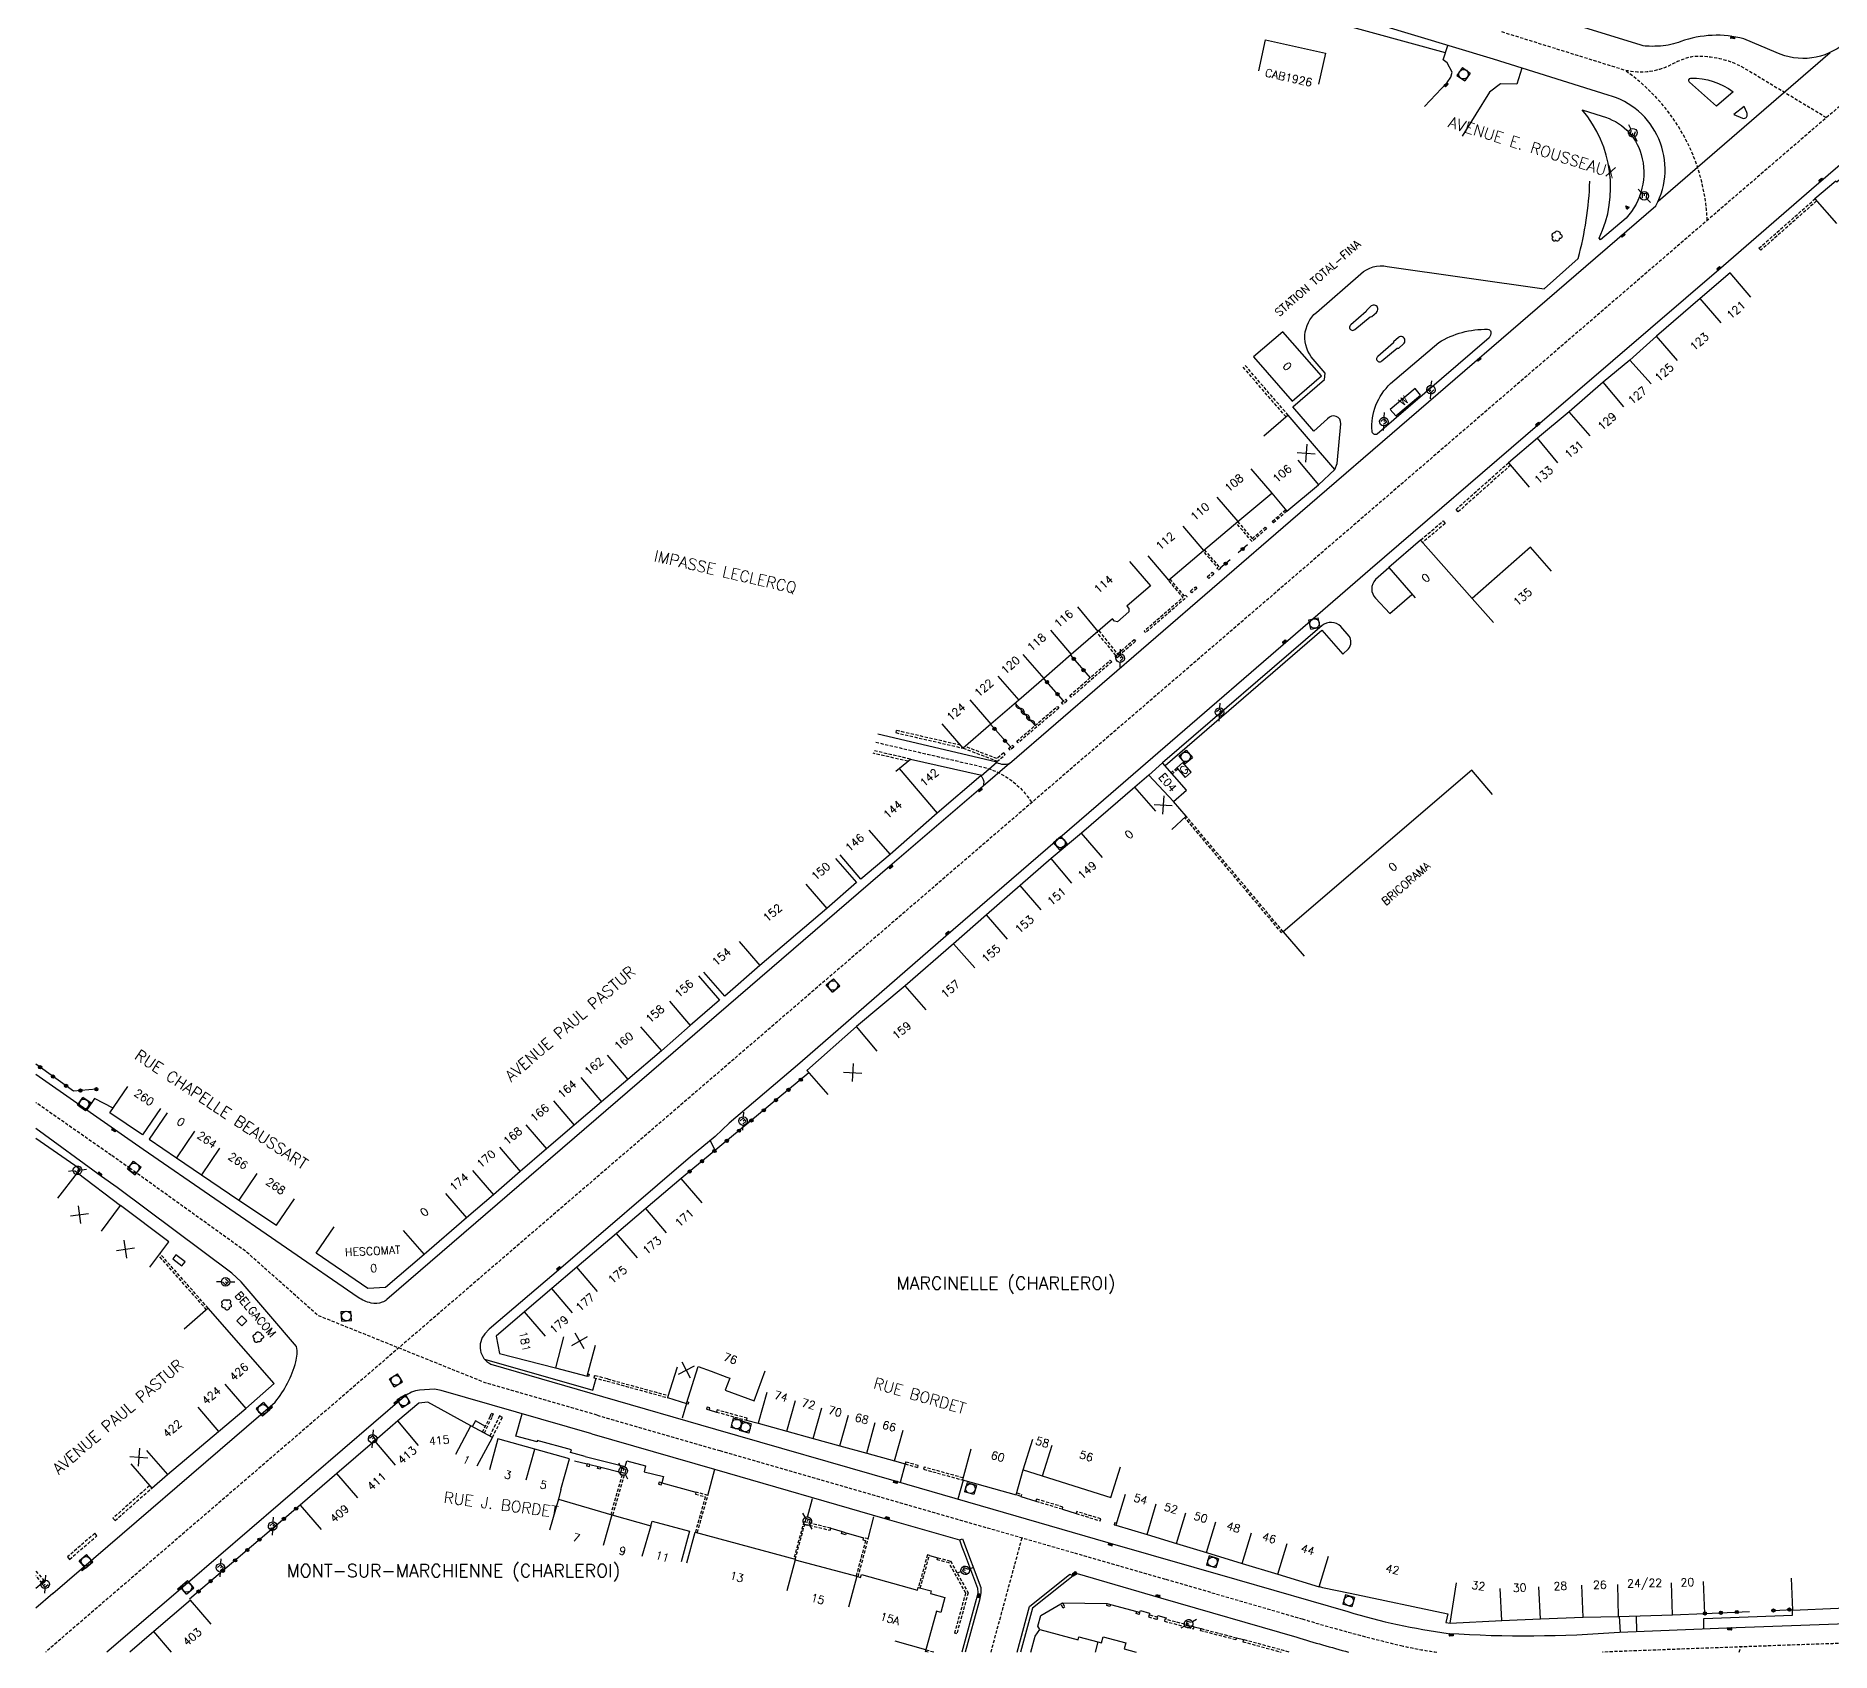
# Model space of a CAD drawing. Header units: millimetres. Extents: x 154000 to 155001, y 121000 to 122000.
# Drawn here: x 154000 to 154280.4, y 121000 to 121252.5 of the extents above; entities that cross this region are included whole.
import ezdxf
from ezdxf.enums import TextEntityAlignment as Align

# ---------------------------------------------------------------- set-up
doc = ezdxf.new("R2010")
doc.units = ezdxf.units.MM
doc.linetypes.add('DASHED', pattern=[0.75, 0.5, -0.25])
doc.layers.get('0').update_dxf_attribs({"linetype": 'CONTINUOUS'})
for name, color, linetype in [('W0001', 6, 'DASHED'), ('W0008', 7, 'CONTINUOUS'), ('W0100', 7, 'CONTINUOUS'), ('W0112', 1, 'DASHED'), ('W0300', 7, 'CONTINUOUS'), ('W0310', 3, 'CONTINUOUS'), ('W0322', 7, 'CONTINUOUS'), ('W0334', 7, 'CONTINUOUS'), ('W0400', 7, 'CONTINUOUS'), ('W0420', 7, 'CONTINUOUS'), ('W0471', 7, 'CONTINUOUS'), ('W0851', 7, 'CONTINUOUS'), ('W0980', 7, 'CONTINUOUS'), ('W0984', 7, 'CONTINUOUS'), ('W0989', 7, 'CONTINUOUS'), ('W0991', 7, 'CONTINUOUS'), ('W1102', 7, 'CONTINUOUS')]:
    doc.layers.add(name, color=color, linetype=linetype)
doc.styles.get("Standard").update_dxf_attribs({"font": 'romans.shx', "width": 0.85})

# ---------------------------------------------------------------- blocks, each defined once
blk = doc.blocks.new('T471')
for p, q in [((-0.333334, 0.333334), (-0.333334, -0.333334)), ((-0.333334, 0.333334), (0.333334, 0.333334)), ((-0.333334, 0), (0, 0)), ((0.500001, 0.500001), (1.000002, 1.000002)), ((-0.500001, -0.500001), (-1.000002, -1.000002)), ((-0.333334, -0.333334), (0.333334, -0.333334))]:
    blk.add_line(p, q)
blk.add_ellipse((0, 0), major_axis=(0.471405, 0.471405), ratio=1, start_param=5.4977871438, end_param=11.780972451)
blk = doc.blocks.new('t991o')
at = {"color": 0, "linetype": 'Continuous'}
for p, q in [((-1, 1), (1, -1)), ((-1, -1), (1, 1))]:
    blk.add_line(p, q, dxfattribs=at)
blk = doc.blocks.new('t310o')
at = {"color": 0, "linetype": 'Continuous'}
for centre, start, end in [((-0.5, 0.38), 216.8699, 323.1304), ((0.5, -0.37), 36.8699, 143.1303)]:
    blk.add_arc(centre, 0.625, start, end, dxfattribs=at)
blk = doc.blocks.new('t322o')
at = {"color": 0, "linetype": 'Continuous'}
for radius in [0.25, 0.15]:
    blk.add_circle((0, 0), radius, dxfattribs=at)
blk = doc.blocks.new('T420')
for p, q in [((0.75, 0.75), (-0.75, 0.75)), ((-0.75, 0.75), (-0.75, -0.75)), ((0.75, 0.75), (0.75, -0.75)), ((0.75, -0.75), (-0.75, -0.75))]:
    blk.add_line(p, q)
blk.add_ellipse((0, 0), major_axis=(-0.53, 0.53), ratio=1, start_param=3.926991, end_param=10.210176)
blk = doc.blocks.new('T300')
for p, q in [((-0.8, 0.51), (-0.86, 0.34)), ((-0.86, 0.34), (-0.86, 0.17)), ((-0.86, 0.17), (-0.74, 0.06)), ((-0.69, 0.63), (-0.8, 0.51)), ((-0.8, -0.06), (-0.74, 0.06)), ((-0.74, 0.06), (-0.69, 0.11)), ((-0.57, 0.69), (-0.69, 0.63)), ((-0.46, 0.69), (-0.57, 0.69)), ((-0.29, 0.63), (-0.46, 0.69)), ((-0.29, 0.63), (-0.17, 0.74)), ((-0.23, 0.57), (-0.29, 0.63)), ((-0.17, 0.74), (-0.06, 0.8)), ((-0.06, 0.8), (0.06, 0.8)), ((0.06, 0.8), (0.23, 0.74)), ((0.23, 0.74), (0.34, 0.63)), ((0.34, 0.63), (0.4, 0.51)), ((0.46, 0.46), (0.34, 0.46)), ((0.4, 0.51), (0.4, 0.46)), ((0.57, 0.4), (0.46, 0.46)), ((0.57, 0.4), (0.69, 0.29)), ((0.69, 0.29), (0.74, 0.17)), ((0.74, 0.06), (0.69, -0.17)), ((0.74, 0.17), (0.74, 0.06)), ((-0.8, -0.17), (-0.8, -0.06)), ((-0.8, -0.23), (-0.8, -0.17)), ((-0.74, -0.34), (-0.8, -0.23)), ((-0.69, -0.4), (-0.74, -0.34)), ((-0.51, -0.46), (-0.69, -0.4)), ((-0.4, -0.46), (-0.51, -0.46)), ((-0.4, -0.46), (-0.34, -0.46)), ((-0.34, -0.46), (-0.34, -0.4)), ((-0.34, -0.51), (-0.34, -0.46)), ((-0.29, -0.63), (-0.34, -0.51)), ((-0.17, -0.74), (-0.29, -0.63)), ((-0.06, -0.8), (-0.17, -0.74)), ((0.06, -0.8), (-0.06, -0.8)), ((0.17, -0.74), (0.06, -0.8)), ((0.23, -0.69), (0.17, -0.74)), ((0.29, -0.46), (0.23, -0.46)), ((0.29, -0.63), (0.23, -0.69)), ((0.46, -0.4), (0.29, -0.46)), ((0.34, -0.51), (0.29, -0.63)), ((0.34, -0.51), (0.34, -0.46)), ((0.57, -0.34), (0.46, -0.4)), ((0.63, -0.29), (0.57, -0.34)), ((0.69, -0.17), (0.63, -0.29))]:
    blk.add_line(p, q)
blk = doc.blocks.new('T400')
for p, q in [((-0.15, 0.3), (0.15, 0.3)), ((-0.15, -0.25), (-0.15, 0.3)), ((-0.15, 0.15), (0.15, 0.15)), ((-0.15, 0), (0.15, 0)), ((0.15, 0.3), (0.15, -0.25)), ((-0.15, -0.15), (0.15, -0.15)), ((-0.15, -0.25), (-0.15, -0.3)), ((-0.15, -0.3), (0.15, -0.3)), ((0.15, -0.3), (0.15, -0.25))]:
    blk.add_line(p, q)
blk = doc.blocks.new('T851')
for p, q in [((-0.25, -0.15), (0, 0.32)), ((0, 0.32), (0.25, -0.15)), ((-0.25, -0.15), (0.25, -0.15))]:
    blk.add_line(p, q)
for major_axis in [(-0.106, 0.106), (-0.0354, 0.0354), (-0.0236, 0.0236)]:
    blk.add_ellipse((0, 0), major_axis=major_axis, ratio=1, start_param=3.926991, end_param=10.210176)

msp = doc.modelspace()

# ---------------------------------------------------------------- linework, layer by layer
at = {"layer": 'W0001', "flags": 128}
for points in [[(154517.42, 121522.99), (154527.2, 121518.44), (154536.85, 121513.56, -0.190432), (154540.36, 121509.8, -0.022184), (154541.4, 121505.49, -0.081433), (154542.01, 121485.98, -0.16842), (154517.92, 121445.45), (154424.29, 121364.51), (154193.3, 121165.28), (154006.71, 121004.48)], [(154279.61, 121239.72), (154266.2, 121247.8, 0.132887), (154258.62, 121249.25, 0.054098), (154255.86, 121248.25, -0.192797), (154248.12, 121247.14), (154228.94, 121253.12)], [(154261.01, 121223.68, 0.235922), (154248.12, 121247.14, 0.235922)], [(154131.16, 121142.15), (154147.75, 121138.32, -0.198517), (154155.52, 121132.72)]]:
    msp.add_lwpolyline(points, format="xyb", dxfattribs=at)
at = {"layer": 'W0001'}
for points in [[(154014.72, 121075.56), (154011.77, 121077.62), (154000, 121085.85)], [(154149.16, 121000), (154154.01, 121017.86)], [(154006.71, 121004.48), (154001.52, 121000)]]:
    msp.add_lwpolyline(points, dxfattribs=at)
at = {"layer": 'W0001', "flags": 128}
for points in [[(154087.64, 121037.01), (154070.17, 121042.08), (154044.05, 121052.59), (154032.88, 121062.52), (154014.72, 121075.56)], [(154266, 121000), (154266.3, 121000.81)]]:
    msp.add_lwpolyline(points, dxfattribs=at)
at = {"layer": 'W0001'}
for points in [[(154087.64, 121037.01), (154106.79, 121031.49), (154162.18, 121015.5), (154176.46, 121011.38), (154197.75, 121005.19, 0.015337), (154213.16, 121001.03, 0.024854), (154218.8, 121000, 0.024854)], [(154244.64, 121000, -0.001114), (154282.99, 121001.4, -0.032218), (154316.52, 121001.3, -0.033147), (154329.21, 121000)]]:
    msp.add_lwpolyline(points, format="xyb", dxfattribs=at)
at = {"layer": 'W0008'}
for points in [[(154516.22, 121520.22), (154535.72, 121511.16, -0.183317), (154537.85, 121508.93, -0.021463), (154538.8, 121504.98, -0.081433), (154539.37, 121486.33, -0.16791), (154527.79, 121463.2), (154506.75, 121445.07), (154481.23, 121422.96), (154461.8, 121406.09), (154439.83, 121387.12), (154283.61, 121252.35), (154282.48, 121251.37, -0.293317), (154271.75, 121249.91), (154266.72, 121252.05, 0.15441), (154256.88, 121251.61, -0.068412), (154253.72, 121250.92, -0.026093), (154251.95, 121250.88, -0.082742), (154250.7, 121251.05), (154230.25, 121257.36)], [(154313.86, 121226.35), (154309.24, 121248.36, 0.10824), (154307.74, 121251.39, 0.406586), (154304.19, 121251.62), (154301.1, 121248.95), (154277.31, 121228.53), (154263.54, 121216.6), (154234.87, 121191.93), (154208.36, 121169.12), (154197.85, 121160.03), (154175.22, 121140.46), (154165.97, 121132.44), (154154.99, 121123), (154142.11, 121111.88), (154119.32, 121091.99), (154108.29, 121082.64), (154106.1, 121080.55), (154102.24, 121077.39), (154081.97, 121060.01), (154070.8, 121050.43), (154070.1, 121049.7, 0.487467), (154071.02, 121045.01), (154088.49, 121039.92)], [(154131.46, 121143.46), (154149.88, 121139.15), (154150.06, 121138.99, 0.19719), (154152.02, 121138.83), (154152.02, 121138.83), (154173.77, 121157.56), (154195.95, 121176.76), (154236, 121211.34), (154252.99, 121225.97, 0.484292), (154245.55, 121243.24), (154227.63, 121248.87)], [(154147.58, 121136.9, -0.299048), (154147.91, 121135.3), (154133.74, 121123.08), (154054.82, 121055.07, -0.06449), (154054.1, 121054.65, -0.164122), (154052.34, 121054.54, -0.10112), (154050.34, 121055.42), (154016.76, 121078.52)], [(154002.65, 121009.18), (154037.36, 121039.04, 0.102195), (154040.59, 121045.34, 0.109577), (154040.71, 121047.73), (154032.07, 121057.83), (154030.58, 121059.18), (154012.68, 121072.59)], [(154086.8, 121034.1), (154063.3, 121040.89), (154062.23, 121041.1), (154059.92, 121040.92, 0.150169), (154057.57, 121039.92), (154023.66, 121010.76), (154011.09, 121000)], [(154088.49, 121039.92), (154106.11, 121034.84), (154133.96, 121026.8), (154147.47, 121022.88), (154167.41, 121017.15), (154187.55, 121011.34), (154204.87, 121006.32, 0.040532), (154220.56, 121002.93, 0.036231), (154247.3, 121003.14), (154264.06, 121003.78), (154282.81, 121004.48)], [(154153.25, 121000), (154155.19, 121007.14), (154161.46, 121012.16), (154161.99, 121011.9), (154162.6, 121012.26), (154175.63, 121008.49), (154196.9, 121002.32, 0.008013), (154205.01, 121000, 0.008013)]]:
    msp.add_lwpolyline(points, format="xyb", dxfattribs=at)
at = {"layer": 'W0008', "flags": 128}
msp.add_lwpolyline([(154227.63, 121248.87), (154209.47, 121254.33), (154173.54, 121265.55), (154160.61, 121269.75, -0.01558), (154154.69, 121271.88, -0.050224), (154140, 121279.48, -0.06189), (154126.01, 121291.28, -0.020795), (154119.72, 121298.68), (154114.33, 121306.49), (154103.27, 121323.13), (154088.18, 121345.81), (154076.86, 121362.8), (154065.27, 121380.22), (154057.87, 121391.1)], format="xyb", dxfattribs=at)
at = {"layer": 'W0008'}
for points in [[(154258.47, 121245.9, -0.165179), (154265.05, 121243.78), (154262.44, 121241.51), (154258.23, 121245.27, -0.655005)], [(154266.52, 121239.66, 0.323841), (154267.16, 121239.83, 0.231907), (154267.2, 121240.56), (154266.78, 121241.47), (154265.18, 121240.22)]]:
    msp.add_lwpolyline(points, format="xyb", close=True, dxfattribs=at)
for points in [[(154016.76, 121078.52), (154013.84, 121080.57), (154000, 121090.24)], [(154012.68, 121072.59), (154010.25, 121074.31), (154000, 121081.79)], [(154086.8, 121034.1), (154105.95, 121028.58), (154132.6, 121020.87), (154144.24, 121017.54), (154144.7, 121017.69), (154147.56, 121010.07), (154147.58, 121009.24), (154147.35, 121008.09), (154145.11, 121000)], [(154002.65, 121009.18), (154000, 121006.89)]]:
    msp.add_lwpolyline(points, dxfattribs=at)
at = {"layer": 'W0100'}
for p, q in [((154114.13, 121040.57), (154112.8, 121035.75)), ((154112.8, 121035.75), (154117.28, 121034.51)), ((154117.28, 121034.51), (154121.38, 121033.37)), ((154134.11, 121029.87), (154135.44, 121034.69)), ((154121.38, 121033.37), (154125.55, 121032.22)), ((154125.55, 121032.22), (154129.75, 121031.07)), ((154129.75, 121031.07), (154134.11, 121029.87))]:
    msp.add_line(p, q, dxfattribs=at)
for points in [[(154190.97, 121247.03), (154192.05, 121251.91), (154201.4, 121249.83), (154200.31, 121244.95)], [(154304.69, 121239.22), (154309.58, 121240.24), (154307.7, 121249.3), (154305.56, 121250.73), (154299, 121244.96), (154293.15, 121240.21), (154288.53, 121236.08), (154281.24, 121229.65), (154281.08, 121229.79), (154277.81, 121227.03), (154281.18, 121223.21)], [(154267.83, 121211.69), (154264.57, 121215.48), (154259.91, 121211.47), (154253.07, 121205.57), (154248.92, 121201.87), (154244.77, 121198.41), (154239.46, 121193.79), (154234.49, 121189.65), (154229.98, 121185.83), (154233.21, 121182.02)], [(154173.64, 121171.29), (154176.87, 121167.47), (154182.34, 121172.11), (154187.69, 121176.65), (154192.99, 121181.07), (154195.35, 121178.25), (154200.28, 121182.36), (154202.86, 121184.76), (154195.56, 121193.25), (154191.76, 121189.99)], [(154236.7, 121168.86), (154233.4, 121172.61), (154224.32, 121164.61), (154216.24, 121173.74), (154211.27, 121169.45), (154215.38, 121164.69)], [(154170.78, 121170.37), (154174.06, 121166.59), (154170.38, 121163.39), (154170.69, 121163.04), (154170.7, 121162.51), (154168.93, 121160.98), (154168.42, 121161.06), (154168.11, 121161.42), (154165.85, 121159.45), (154161.69, 121155.88), (154157.42, 121152.12), (154153.5, 121148.72), (154149.11, 121144.96), (154144.8, 121141.23), (154141.52, 121145.01)], [(154177.38, 121128.52), (154179.63, 121130.6), (154177.64, 121132.89), (154179.69, 121134.68), (154175.96, 121138.96), (154173.81, 121137.03), (154171.62, 121135.13), (154163.29, 121127.95), (154158.56, 121123.97), (154153.72, 121119.75), (154148.44, 121115.2), (154143.31, 121110.64), (154135.76, 121104.11), (154128.15, 121097.74), (154120.39, 121090.89), (154123.69, 121087.14)], [(154134.3, 121137.61), (154136.57, 121139.52), (154147.45, 121137.06), (154147.58, 121136.9), (154140.75, 121131.08), (154133.39, 121124.63), (154128.85, 121120.75), (154125.6, 121124.55)], [(154227.48, 121133.99), (154224.23, 121137.79), (154194.79, 121112.55), (154198.05, 121108.75)], [(154124.86, 121124), (154128.15, 121120.24), (154123.54, 121116.2), (154113.08, 121107.25), (154107.59, 121102.47), (154104.31, 121106.24)], [(154103.5, 121105.66), (154106.77, 121101.88), (154102.2, 121097.92), (154097.72, 121093.94), (154092.43, 121089.45), (154088.32, 121085.97), (154084.08, 121082.33), (154079.76, 121078.61), (154075.65, 121075.09), (154071.44, 121071.46), (154067.23, 121067.86), (154060.63, 121062.1), (154054.58, 121056.94), (154051.86, 121056.81), (154043.77, 121062.32), (154046.58, 121066.45)], [(154019.47, 121084.93), (154016.67, 121080.79), (154011.56, 121084.25), (154014.36, 121088.39)], [(154020.49, 121084.27), (154017.69, 121080.13), (154021.97, 121077.24), (154025.85, 121074.59), (154031.71, 121070.63), (154037.56, 121066.68), (154040.36, 121070.82)], [(154104.03, 121070.2), (154100.79, 121074.01), (154095.25, 121069.29), (154090.69, 121065.4), (154084.49, 121060.16), (154080.57, 121056.79), (154076.32, 121053.16), (154071.88, 121049.36), (154072.41, 121046.65), (154081.14, 121044.43), (154086.11, 121043.1), (154087.41, 121047.93)], [(154274.1, 121011.56), (154274.31, 121006.56), (154288.61, 121007.17), (154295.26, 121007.47), (154308.73, 121007.99), (154308.77, 121007.94), (154311.99, 121010.4), (154311.95, 121010.45), (154313.27, 121018.06), (154314.58, 121024.87), (154315.66, 121030.79), (154316.83, 121037.09), (154317.87, 121042.6), (154318.94, 121048.35), (154320.06, 121054.42), (154322.55, 121070.17), (154322.48, 121070.18), (154322.5, 121070.31), (154317.56, 121071.09)], [(154017.77, 121060.12), (154020.76, 121064.12), (154013.23, 121069.76)], [(154014.82, 121029.41), (154018.08, 121025.62), (154020.54, 121027.73), (154028.54, 121034.47), (154032.76, 121038.07), (154037.19, 121041.94), (154026.92, 121053.72), (154023.15, 121050.43)], [(154100.12, 121044.53), (154098.61, 121039.76), (154101.58, 121038.82), (154103.42, 121044.64), (154105.43, 121043.89), (154107.91, 121042.97), (154108.35, 121042.81), (154107.65, 121040.93), (154112.15, 121039.26), (154113.89, 121043.94)], [(154068.93, 121029.12), (154071.3, 121033.53), (154067.94, 121035.33), (154061.19, 121039.03), (154059.82, 121038.89), (154056.53, 121036.11), (154052.91, 121033.03), (154047, 121027.89), (154041.27, 121022.96), (154044.53, 121019.17)], [(154081.96, 121025.39), (154083.31, 121030.2), (154077.93, 121031.71), (154072.16, 121033.31), (154070.82, 121028.49)], [(154146.02, 121031.72), (154144.69, 121026.9), (154153.09, 121024.58), (154154.17, 121028.5), (154167.87, 121024.18), (154169.38, 121028.95)], [(154081.96, 121025.39), (154081.6, 121023.87), (154089.96, 121021.47), (154096.02, 121019.75), (154096.22, 121020.48), (154102.06, 121018.92), (154100.76, 121014.09)], [(154170.1, 121024.63), (154168.65, 121019.85), (154173.52, 121018.37), (154178.13, 121016.97), (154182.81, 121015.56), (154188.36, 121013.87), (154193.94, 121012.17), (154200.43, 121010.2), (154200.45, 121010.25), (154200.93, 121010.11), (154205.27, 121009.2), (154220.48, 121005.99), (154220.2, 121004.64), (154220.86, 121004.54), (154228.93, 121004.92), (154234.96, 121005.2), (154241.61, 121005.47), (154247.17, 121005.58), (154255.59, 121005.81), (154260.64, 121006.04), (154260.41, 121011.03)], [(154101.66, 121013.93), (154102.97, 121018.76), (154118.59, 121014.52), (154118.57, 121014.42), (154128.2, 121011.84), (154128.8, 121011.68), (154128.92, 121012.12), (154137.69, 121009.7), (154137.8, 121010.1), (154139.8, 121009.55), (154139.69, 121009.14), (154141.95, 121008.52), (154141.31, 121006.2), (154140.67, 121006.38), (154138.9, 121000)], [(154027.39, 121004.35), (154024.13, 121008.14), (154018.41, 121003.24), (154014.66, 121000)], [(154155.37, 121000), (154156.05, 121002.48), (154156.8, 121003.51), (154162.76, 121001.94), (154162.88, 121002.39), (154165.85, 121001.61), (154166.4, 121001.46), (154166.65, 121002.4), (154170.2, 121001.45), (154169.96, 121000.52), (154171.82, 121000)]]:
    msp.add_lwpolyline(points, dxfattribs=at)
for points in [[(154190.15, 121202.36), (154196.17, 121195.46), (154200.75, 121199.38), (154194.73, 121206.29)], [(154211.51, 121194.16), (154212.38, 121193.13), (154216.25, 121196.4), (154215.38, 121197.43)], [(154180.42, 121137.48), (154179.13, 121138.99), (154178.17, 121138.14), (154179.46, 121136.62)], [(154021.37, 121061.42), (154022.8, 121060.35), (154023.31, 121060.98), (154021.87, 121062.05)], [(154031.38, 121051.78), (154032.18, 121050.98), (154032.94, 121051.76), (154032.14, 121052.56)]]:
    msp.add_lwpolyline(points, close=True, dxfattribs=at)
at = {"layer": 'W0100', "flags": 128}
msp.add_lwpolyline([(154003.45, 121070.91), (154006.47, 121074.89), (154013.23, 121069.76)], dxfattribs=at)
at = {"layer": 'W0112'}
for points in [[(154278.09, 121226.72), (154269.37, 121219.01), (154269.09, 121219.32), (154277.81, 121227.03)], [(154195.24, 121192.98), (154188.43, 121200.87)], [(154195.56, 121193.25), (154188.75, 121201.14)], [(154230.31, 121185.46), (154222.12, 121178.15), (154221.78, 121178.53), (154229.98, 121185.83)], [(154195.35, 121178.25), (154193.29, 121176.44), (154193.09, 121176.66), (154195.15, 121178.47)], [(154187.66, 121176.63), (154189.95, 121173.95), (154191.99, 121175.74), (154192.18, 121175.51), (154189.92, 121173.52), (154187.44, 121176.43)], [(154216.24, 121173.74), (154219.78, 121176.73), (154220.1, 121176.34), (154216.57, 121173.36)], [(154165.99, 121159.56), (154168.9, 121155.94), (154171.51, 121158.2), (154171.74, 121157.93), (154168.76, 121155.36), (154168.53, 121155.62), (154168.63, 121155.71), (154165.71, 121159.34)], [(154144.41, 121141.68), (154134.35, 121143.99), (154134.27, 121143.65), (154134.27, 121143.65), (154144.8, 121141.23), (154149.9, 121139.3), (154150.08, 121139.13), (154151.37, 121140.23), (154151.14, 121140.5), (154150.09, 121139.6), (154145.1, 121141.49)], [(154136.17, 121139.19), (154130.76, 121140.42)], [(154136.57, 121139.52), (154130.86, 121140.83)], [(154178.17, 121138.14), (154177.32, 121137.41)], [(154178.33, 121137.95), (154177.48, 121137.22)], [(154194.56, 121112.35), (154179.41, 121130.4)], [(154194.79, 121112.55), (154179.63, 121130.6)], [(154026.65, 121053.48), (154019.16, 121061.98)], [(154026.92, 121053.72), (154019.37, 121062.26)], [(154086.2, 121043.44), (154086.39, 121043.4), (154086.32, 121043.05), (154086.11, 121043.1)], [(154089.28, 121042.68), (154087.23, 121043.21), (154087.14, 121042.87), (154089.2, 121042.34)], [(154089.2, 121042.34), (154098.61, 121039.76)], [(154089.28, 121042.68), (154098.7, 121040.1)], [(154069.75, 121034.36), (154070.93, 121036.78), (154071.12, 121037.33), (154071.39, 121037.24), (154071.19, 121036.67), (154070, 121034.23)], [(154071.3, 121033.53), (154072.85, 121036.68), (154072.42, 121036.89), (154070.87, 121033.75)], [(154101.68, 121039.14), (154101.94, 121039.06), (154101.85, 121038.75), (154101.58, 121038.82)], [(154144.78, 121027.22), (154138.73, 121028.89), (154138.64, 121028.57), (154144.69, 121026.9)], [(154017.75, 121025.99), (154012.02, 121020.91), (154012.36, 121020.54), (154018.08, 121025.62)], [(154090.1, 121021.43), (154091.97, 121027.92), (154091.32, 121028.09), (154091.24, 121027.77), (154091.56, 121027.69), (154089.78, 121021.52)], [(154103.31, 121018.67), (154104.94, 121024.49), (154103.08, 121025.01), (154102.99, 121024.69), (154104.53, 121024.26), (154102.99, 121018.75)], [(154153.2, 121024.89), (154153.9, 121024.64), (154153.79, 121024.33), (154153.09, 121024.58)], [(154118.59, 121014.52), (154120.08, 121020.01), (154124.05, 121019.03), (154124.13, 121019.35), (154119.93, 121020.39), (154118.35, 121014.58)], [(154168.75, 121020.17), (154168.44, 121020.2), (154168.41, 121019.87), (154168.65, 121019.85)], [(154128.41, 121011.78), (154129.99, 121017.69), (154129.24, 121017.87), (154129.16, 121017.55), (154129.58, 121017.45), (154128.09, 121011.87)], [(154138.11, 121010.02), (154139.54, 121015.1), (154139.24, 121015.18), (154137.8, 121010.1)], [(154000, 121012.65), (154001.35, 121011.08), (154001, 121010.76), (154000, 121011.93)], [(154139, 121000.36), (154140.32, 121000)], [(154195.7, 121000), (154188.58, 121001.95), (154188.5, 121001.63), (154194.45, 121000)], [(154139.34, 121000), (154138.94, 121000.11)]]:
    msp.add_lwpolyline(points, dxfattribs=at)
at = {"layer": 'W0112', "flags": 128}
for points in [[(154182.45, 121172.21), (154184.99, 121169.32), (154184.65, 121169.02), (154184.42, 121169.29), (154184.57, 121169.42), (154182.27, 121172.04)], [(154177.06, 121167.63), (154179.34, 121164.95), (154179.55, 121165.13), (154179.77, 121164.87), (154179.37, 121164.53), (154173.28, 121159.25), (154173.05, 121159.52), (154179.15, 121164.79), (154176.87, 121167.47)]]:
    msp.add_lwpolyline(points, dxfattribs=at)
at = {"layer": 'W0112'}
for points in [[(154183.72, 121168.7), (154183.95, 121168.43), (154183.16, 121167.75), (154182.93, 121168.02)], [(154180.3, 121165.77), (154181.09, 121166.45), (154181.31, 121166.18), (154180.52, 121165.51)], [(154161.46, 121149.46), (154167.79, 121154.97), (154168.02, 121154.71), (154161.69, 121149.19)], [(154160.78, 121148.86), (154161, 121148.58), (154160.4, 121148.1), (154160.18, 121148.37)], [(154153.18, 121142.32), (154159.52, 121147.75), (154159.74, 121147.48), (154153.41, 121142.06)], [(154152.48, 121141.67), (154152.71, 121141.4), (154152.13, 121140.91), (154151.9, 121141.18)], [(154104.73, 121037.95), (154105.16, 121037.83), (154105.24, 121038.15), (154104.81, 121038.26)], [(154106.37, 121037.83), (154106.28, 121037.51), (154110.99, 121036.22), (154111.08, 121036.54)], [(154086.01, 121029.12), (154086.44, 121029.01), (154086.52, 121029.33), (154086.09, 121029.44)], [(154088.14, 121028.57), (154087.71, 121028.67), (154087.79, 121028.99), (154088.22, 121028.89)], [(154135.85, 121029.71), (154135.76, 121029.39), (154137.71, 121028.83), (154137.8, 121029.14)], [(154097.33, 121026.57), (154097.25, 121026.25), (154097.67, 121026.14), (154097.76, 121026.46)], [(154156.27, 121023.89), (154156.18, 121023.57), (154160.31, 121022.35), (154160.4, 121022.67)], [(154162.55, 121021.96), (154162.45, 121021.65), (154166.23, 121020.5), (154166.32, 121020.82)], [(154004.93, 121014.86), (154005.26, 121014.49), (154009.54, 121018.19), (154009.21, 121018.57)], [(154126.44, 121018.32), (154125.79, 121018.5), (154125.89, 121018.82), (154126.53, 121018.63)], [(154140.75, 121014.43), (154140.84, 121014.75), (154142.84, 121014.21), (154145.58, 121009.27), (154143.82, 121002.88), (154143.5, 121002.97), (154145.23, 121009.23), (154142.62, 121013.93)], [(154160.06, 121007.52), (154160.34, 121007.68), (154160.7, 121007.05), (154160.42, 121006.89)], [(154167.71, 121007.14), (154167.24, 121007.27), (154167.32, 121007.59), (154167.8, 121007.46)], [(154172.28, 121005.89), (154171.83, 121006.02), (154171.91, 121006.34), (154172.37, 121006.21)], [(154173.84, 121005.82), (154173.75, 121005.5), (154175.12, 121005.12), (154175.21, 121005.43)], [(154176.32, 121005.15), (154176.24, 121004.83), (154180.77, 121003.64), (154180.86, 121003.96)], [(154187.48, 121002.24), (154187.4, 121001.92), (154181.88, 121003.35), (154181.96, 121003.67)]]:
    msp.add_lwpolyline(points, close=True, dxfattribs=at)
at = {"layer": 'W0310'}
msp.add_lwpolyline([(154156.04, 121144.77), (154152.95, 121148.25)], dxfattribs=at)
at = {"layer": 'W0322'}
for points in [[(154189.19, 121172.98), (154187.74, 121171.72)], [(154186.52, 121170.67), (154184.96, 121169.35)], [(154161.56, 121155.77), (154164.62, 121152.21)], [(154160.46, 121148.6), (154157.42, 121152.12)], [(154149.1, 121144.95), (154152.18, 121141.42)], [(154009.44, 121087.94), (154005.87, 121087.64), (154000, 121091.84)], [(154120.73, 121090.49), (154100.79, 121074.01)], [(154041.27, 121022.96), (154023.99, 121008.27)], [(154260.64, 121006.04), (154267.59, 121006.35)], [(154271.35, 121006.5), (154274.31, 121006.67)]]:
    msp.add_lwpolyline(points, dxfattribs=at)
at = {"layer": 'W0334'}
for p, q in [((154160.34, 121007.68), (154167.32, 121007.59)), ((154180.86, 121003.96), (154181.96, 121003.67)), ((154187.48, 121002.24), (154188.58, 121001.95))]:
    msp.add_line(p, q, dxfattribs=at)
for points in [[(154220.13, 121249.86), (154178.63, 121261.25)], [(154216.84, 121241.5), (154220.37, 121245.2), (154220.96, 121246.04), (154221.16, 121246.86), (154220.42, 121248.31), (154219.76, 121248.75), (154220.52, 121251.01)], [(154253.34, 121226.68), (154280.23, 121249.92)], [(154232.06, 121247.48), (154231.26, 121244.94), (154228.75, 121245.04), (154227, 121243.72), (154222.76, 121236.84)], [(154150.06, 121138.99), (154147.64, 121136.83)], [(154152.02, 121138.83), (154147.91, 121135.3)], [(154012.06, 121085), (154009.15, 121086.49), (154007.93, 121084.7)], [(154006.47, 121074.89), (154006.78, 121075.57), (154000, 121080.22)], [(154105.3, 121079.9), (154106.08, 121078.38)], [(154070.05, 121045.79), (154086.96, 121040.91), (154087.49, 121042.78)], [(154085.77, 121030.58), (154083.5, 121031.16), (154083.64, 121031.58), (154078.3, 121033.05), (154078.26, 121032.85), (154074.97, 121033.74), (154075.96, 121037.24)], [(154101.59, 121038.82), (154100.93, 121036.53)], [(154105.16, 121037.83), (154106.28, 121037.51)], [(154070.19, 121035.27), (154068.64, 121036.12), (154068.15, 121035.22)], [(154110.99, 121036.22), (154112.8, 121035.75)], [(154084.12, 121029.9), (154086.09, 121029.44)], [(154085.77, 121030.58), (154092, 121028.98), (154092.26, 121029.86), (154095.22, 121029.1), (154095.01, 121028.19), (154098.01, 121027.43), (154097.76, 121026.46), (154103.08, 121025.01)], [(154086.52, 121029.33), (154087.79, 121028.99)], [(154088.22, 121028.89), (154091.32, 121028.09)], [(154104.94, 121024.49), (154106.01, 121028.57)], [(154134.11, 121029.87), (154135.76, 121029.39), (154134.96, 121026.51)], [(154144.82, 121026.86), (154143.98, 121023.9)], [(154121.23, 121023.93), (154120.43, 121021.04)], [(154153.79, 121024.33), (154156.18, 121023.57)], [(154129.99, 121017.69), (154130.87, 121021.16)], [(154160.31, 121022.35), (154162.45, 121021.65)], [(154124.13, 121019.35), (154125.89, 121018.82)], [(154126.53, 121018.63), (154129.24, 121017.87)], [(154144.24, 121017.54), (154144.61, 121016.47), (154145.03, 121015.4), (154147.06, 121009.97), (154147.08, 121009.28), (154146.86, 121008.2), (154144.6, 121000)], [(154139.54, 121015.1), (154140.84, 121014.75)], [(154161.99, 121011.9), (154161.22, 121011.31), (154160.2, 121010.51), (154155.63, 121006.85), (154153.77, 121000)], [(154001, 121010.76), (154000, 121009.94)], [(154156.8, 121003.51), (154156.47, 121004.03), (154156.92, 121005.74), (154160.06, 121007.52)], [(154167.8, 121007.46), (154171.91, 121006.34)], [(154172.37, 121006.21), (154172.48, 121006.48), (154173.92, 121006.07), (154173.84, 121005.82)], [(154260.48, 121003.64), (154260.46, 121005.26), (154274.32, 121005.79), (154274.31, 121006.56)], [(154175.12, 121005.46), (154175.2, 121005.74), (154176.5, 121005.37), (154176.43, 121005.12)], [(154247.28, 121005.58), (154247.4, 121003.14)], [(154250.03, 121003.24), (154249.96, 121005.65)]]:
    msp.add_lwpolyline(points, dxfattribs=at)
for points in [[(154250.69, 121233.98, -0.261578), (154248.34, 121224.02), (154244.36, 121220.63), (154244.14, 121220.9, 0.294359), (154241.5, 121240.93), (154244.6, 121239.95, -0.266895), (154250.69, 121233.98)], [(154202.86, 121184.76), (154203.24, 121185.68), (154203.8, 121191.91, 0.742518), (154201.73, 121192.66), (154199.55, 121190.75), (154196.27, 121194.53), (154201.22, 121198.84), (154201.34, 121199.81), (154199.49, 121201.99, -0.42268), (154199.97, 121209.31), (154199.97, 121209.31), (154206.89, 121215.31, -0.249081), (154211.04, 121216.47), (154235.53, 121212.99), (154240.84, 121217.75, 0.060168), (154242.67, 121229.79)], [(154209.34, 121209.31, 1.000859), (154208.55, 121210.32), (154207.78, 121209.62), (154207.76, 121209.46), (154205.33, 121207.35, 1.066482), (154205.98, 121206.65), (154208.36, 121208.62), (154208.63, 121208.66), (154209.34, 121209.31)], [(154213.56, 121204.38, 1.000859), (154212.78, 121205.4), (154212, 121204.7), (154211.99, 121204.54), (154209.55, 121202.43, 1.066482), (154210.21, 121201.72), (154212.58, 121203.7), (154212.85, 121203.74), (154213.56, 121204.38)], [(154211.29, 121169.4), (154209.21, 121167.56, 0.406598), (154209.21, 121164.64), (154211.44, 121162.25), (154214.89, 121165.25)], [(154176.34, 121138.53), (154200.84, 121159.68), (154204.08, 121155.93), (154205.01, 121156.73, 0.319228), (154205.1, 121158.74), (154203.8, 121160.23, 0.375285), (154200.85, 121160.4), (154175.96, 121138.96)]]:
    msp.add_lwpolyline(points, format="xyb", dxfattribs=at)
msp.add_lwpolyline([(154227.2, 121206.27, -0.225078), (154226.94, 121205.32), (154209.47, 121190.28, -0.576766), (154208.67, 121190.77, -0.228552), (154211.57, 121198.18), (154219.07, 121204.6, -0.142294), (154226.71, 121206.68, -0.358283)], format="xyb", close=True, dxfattribs=at)
at = {"layer": 'W1102'}
for p, q in [((154263.17, 121207.68), (154259.91, 121211.47)), ((154256.34, 121201.78), (154253.07, 121205.57)), ((154252.25, 121198.14), (154248.92, 121201.87)), ((154247.97, 121194.56), (154244.77, 121198.41)), ((154242.74, 121190.02), (154239.46, 121193.79)), ((154237.69, 121185.81), (154234.49, 121189.65)), ((154197.08, 121186.21), (154200.28, 121182.36)), ((154189.75, 121184.89), (154192.99, 121181.07)), ((154184.45, 121180.46), (154187.69, 121176.65)), ((154179.1, 121175.92), (154182.34, 121172.11)), ((154162.65, 121163.29), (154165.85, 121159.45)), ((154158.43, 121159.68), (154161.69, 121155.88)), ((154154.11, 121155.87), (154157.42, 121152.12)), ((154150.22, 121152.49), (154153.5, 121148.72)), ((154145.86, 121148.76), (154149.11, 121144.96)), ((154134.81, 121138.05), (154140.75, 121131.08)), ((154174.89, 121131.36), (154171.62, 121135.13)), ((154130.09, 121128.4), (154133.39, 121124.63)), ((154166.55, 121124.16), (154163.29, 121127.95)), ((154161.78, 121120.14), (154158.56, 121123.97)), ((154120.24, 121119.96), (154123.54, 121116.2)), ((154157.01, 121115.98), (154153.72, 121119.75)), ((154151.71, 121111.41), (154148.44, 121115.2)), ((154109.83, 121111.04), (154113.08, 121107.25)), ((154146.64, 121106.91), (154143.31, 121110.64)), ((154139.03, 121100.33), (154135.76, 121104.11)), ((154098.93, 121101.7), (154102.2, 121097.92)), ((154094.4, 121097.68), (154097.72, 121093.94)), ((154131.36, 121093.9), (154128.15, 121097.74)), ((154089.2, 121093.26), (154092.43, 121089.45)), ((154085.09, 121089.79), (154088.32, 121085.97)), ((154080.82, 121086.12), (154084.08, 121082.33)), ((154076.5, 121082.4), (154079.76, 121078.61)), ((154024.77, 121081.38), (154021.97, 121077.24)), ((154072.4, 121078.88), (154075.65, 121075.09)), ((154028.67, 121078.72), (154025.85, 121074.59)), ((154034.51, 121074.78), (154031.71, 121070.63)), ((154068.18, 121075.26), (154071.44, 121071.46)), ((154063.98, 121071.66), (154067.23, 121067.86)), ((154010.24, 121065.75), (154013.23, 121069.76)), ((154098.5, 121065.48), (154095.25, 121069.29)), ((154057.34, 121065.86), (154060.63, 121062.1)), ((154093.93, 121061.59), (154090.69, 121065.4)), ((154087.72, 121056.34), (154084.49, 121060.16)), ((154083.82, 121053), (154080.57, 121056.79)), ((154079.57, 121049.36), (154076.32, 121053.16)), ((154082.37, 121049.28), (154081.14, 121044.43)), ((154029.52, 121041.88), (154032.76, 121038.07)), ((154025.31, 121038.29), (154028.54, 121034.47)), ((154117.28, 121034.51), (154118.61, 121039.33)), ((154121.38, 121033.37), (154122.72, 121038.19)), ((154125.55, 121032.22), (154126.89, 121037.04)), ((154059.76, 121032.29), (154056.53, 121036.11)), ((154065.57, 121030.93), (154067.94, 121035.33)), ((154129.75, 121031.07), (154131.07, 121035.89)), ((154017.28, 121031.52), (154020.54, 121027.73)), ((154056.14, 121029.22), (154052.91, 121033.03)), ((154076.58, 121026.89), (154077.93, 121031.71)), ((154154.17, 121028.5), (154155.68, 121033.27)), ((154157.2, 121027.55), (154158.7, 121032.32)), ((154050.28, 121024.12), (154047, 121027.89)), ((154081.6, 121023.87), (154080.22, 121019.07)), ((154173.52, 121018.37), (154174.97, 121023.15)), ((154089.96, 121021.47), (154088.58, 121016.67)), ((154178.13, 121016.97), (154179.58, 121021.76)), ((154182.81, 121015.56), (154184.27, 121020.35)), ((154096.02, 121019.75), (154094.64, 121014.94)), ((154188.36, 121013.87), (154189.82, 121018.65)), ((154118.57, 121014.42), (154117.28, 121009.59)), ((154193.94, 121012.17), (154195.39, 121016.96)), ((154200.43, 121010.2), (154201.88, 121015.01)), ((154128.2, 121011.84), (154126.9, 121007.01)), ((154220.86, 121004.54), (154221.85, 121010.81)), ((154228.93, 121004.92), (154228.69, 121009.92)), ((154234.96, 121005.2), (154234.72, 121010.2)), ((154241.61, 121005.47), (154241.41, 121010.46)), ((154247.17, 121005.58), (154247.07, 121010.58)), ((154255.59, 121005.81), (154255.41, 121010.8)), ((154021.19, 121000), (154018.41, 121003.24)), ((154139, 121000.36), (154134.19, 121001.7)), ((154165.85, 121001.61), (154165.43, 121000))]:
    msp.add_line(p, q, dxfattribs=at)
at = {"layer": 'W1102', "flags": 128}
for points in [[(154224.32, 121164.61), (154227.63, 121160.86)], [(154177.64, 121132.89), (154173.81, 121137.03)]]:
    msp.add_lwpolyline(points, dxfattribs=at)

# ---------------------------------------------------------------- block references
at = {"layer": 'W0300'}
for p, rotation in [((154237.56, 121221.27), 77.4475133320571), ((154029.74, 121054.41), 135.107322138178), ((154034.74, 121049.27), 87.1081993342191)]:
    msp.add_blockref('T300', p, dxfattribs=dict(at, rotation=rotation))
at = {"layer": 'W0310', "rotation": 131.580189824908}
for p in [(154153.7, 121147.41), (154154.53, 121146.48), (154155.36, 121145.54)]:
    msp.add_blockref('t310o', p, dxfattribs=at)
at = {"layer": 'W0322'}
for p, rotation in [((154188.46, 121172.35), 219.719396539809), ((154185.8, 121170.06), 220.12217894117), ((154162.08, 121155.17), 310.734690453235), ((154157.91, 121151.55), 130.763265730822), ((154163.6, 121153.4), 130.763265730822), ((154159.54, 121149.66), 130.763265730822), ((154149.7, 121144.26), 311.133761002833), ((154151.35, 121142.37), 311.133761002833), ((154000.65, 121091.38), 144.429248260575), ((154002.68, 121089.92), 144.429248260575), ((154004.72, 121088.47), 144.429248260575), ((154006.95, 121087.73), 184.793830538962), ((154009.44, 121087.94), 184.793830538962), ((154117.52, 121087.84), 219.575337116529), ((154119.45, 121089.43), 219.575337116529), ((154113.67, 121084.65), 219.575337116529), ((154115.59, 121086.24), 219.575337116529), ((154109.81, 121081.47), 219.575337116529), ((154111.74, 121083.06), 219.575337116529), ((154107.89, 121079.87), 219.575337116529), ((154104.03, 121076.69), 219.575337116529), ((154105.96, 121078.28), 219.575337116529), ((154102.1, 121075.09), 219.575337116529), ((154040.64, 121022.42), 220.3787469525841), ((154038.73, 121020.81), 220.3787469525841), ((154034.92, 121017.57), 220.3787469525841), ((154036.83, 121019.19), 220.3787469525841), ((154031.11, 121014.33), 220.3787469525841), ((154033.02, 121015.95), 220.3787469525841), ((154029.21, 121012.71), 220.3787469525841), ((154025.4, 121009.47), 220.3787469525841), ((154027.3, 121011.09), 220.3787469525841), ((154260.64, 121006.04), 2.588680836557167), ((154263.14, 121006.15), 2.588680836557167), ((154265.63, 121006.26), 2.588680836557167), ((154271.35, 121006.5), 3.286814782346007), ((154273.84, 121006.65), 3.286814782346007)]:
    msp.add_blockref('t322o', p, dxfattribs=dict(at, rotation=rotation))
at = {"layer": 'W0400'}
for p, rotation in [((154264.97, 121252.26), 261.1385194137624), ((154220.21, 121244.85), 136.3154725536697), ((154278.74, 121229.96), 310.63180399911), ((154247.87, 121221.38), 130.7308104539246), ((154262.81, 121216.18), 310.897131959193), ((154225.39, 121201.98), 130.7706380861515), ((154234.52, 121191.83), 310.718643100002), ((154194.99, 121157.82), 310.846104675754), ((154147.46, 121134.71), 310.659130087662), ((154133.51, 121122.68), 310.784275458133), ((154142.38, 121112.32), 310.813010828544), ((154012.14, 121081.56), 235.2940407100679), ((154009.98, 121074.7), 233.412936390805), ((154081.65, 121059.95), 310.610557826323), ((154036.61, 121038.18), 130.7268733695704), ((154056.2, 121038.96), 310.8438493947729), ((154134.28, 121026.58), 73.90166741998046), ((154132.98, 121020.94), 73.86770142829343), ((154167.82, 121016.81), 73.90767098227367), ((154007.37, 121013.01), 310.741251160497), ((154162.17, 121012.28), 307.4867025429575), ((154022.45, 121009.93), 310.698272103423), ((154147.23, 121008.84), 348.5423123812134), ((154175.23, 121008.78), 73.87676007595837), ((154264.54, 121003.62), 92.18276429174684), ((154221.03, 121002.7), 269.1312808413116)]:
    msp.add_blockref('T400', p, dxfattribs=dict(at, rotation=rotation))
at = {"layer": 'W0420'}
for p, rotation in [((154222.96, 121246.52), 54.98273543381183), ((154199.67, 121160.69), 192.769333181975), ((154179.56, 121139.87), 130.465315977749), ((154160, 121126.42), 220.770393750425), ((154124.48, 121104.15), 220.856666273588), ((154007.53, 121085.63), 235.993706255546), ((154015.37, 121075.63), 143.177980548727), ((154048.48, 121052.5), 182.6868256932), ((154056.23, 121042.46), 211.079237136609), ((154057.44, 121039.23), 211.079237136609), ((154035.45, 121037.93), 40.72687336957041), ((154109.45, 121035.62), 345.3561253551395), ((154110.8, 121035.14), 345.3561253551395), ((154145.94, 121025.54), 343.8767600759584), ((154007.83, 121014.18), 220.741251160497), ((154183.75, 121014.09), 343.2355470911694), ((154023.6, 121010.11), 220.6972422046701), ((154205.02, 121008), 343.8601907336904)]:
    msp.add_blockref('T420', p, dxfattribs=dict(at, rotation=rotation))
at = {"layer": 'W0471'}
for p, rotation in [((154249.4, 121237.36), 70.5539194169435), ((154251.17, 121227.52), 267.70301576773), ((154217.86, 121197.23), 40.27035842486779), ((154210.51, 121192.25), 220.717682084971), ((154169.33, 121155.29), 221.9890285732619), ((154184.85, 121146.87), 220.846136348678), ((154110.44, 121082.96), 221.113505012176), ((154006.49, 121075.27), 143.412936390805), ((154029.63, 121057.84), 135.107322138178), ((154052.59, 121033.32), 220.304207014569), ((154091.72, 121028.3), 253.8816291690194), ((154036.98, 121019.69), 220.6972422046701), ((154120.48, 121020.46), 254.4437052574485), ((154028.81, 121013.18), 220.6972422046701), ((154001.45, 121010.6), 40.83788491782009), ((154145.13, 121012.78), 334.3648732088905), ((154180.01, 121004.43), 344.7621657877604)]:
    msp.add_blockref('T471', p, dxfattribs=dict(at, rotation=rotation))
at = {"layer": 'W0851', "rotation": 40.7308104539246}
msp.add_blockref('T851', (154248.53, 121225.72), dxfattribs=at)
at = {"layer": 'W0991'}
for p, rotation in [((154198.38, 121187.33), 310.6908754241507), ((154176.05, 121132.35), 310.922357794858), ((154127.55, 121090.54), 311.425764843474), ((154006.83, 121068.34), 52.78547815908001), ((154014, 121062.94), 53.21307026630286), ((154084.91, 121048.6), 74.98701748419846), ((154101.6, 121044.06), 72.43732150841849), ((154016.06, 121030.47), 310.6628683328652)]:
    msp.add_blockref('t991o', p, dxfattribs=dict(at, rotation=rotation))

# ---------------------------------------------------------------- texts
at = {"layer": 'W0980'}
for s, p in [('MARCINELLE (CHARLEROI)', (154151.48, 121057.51)), ('MONT-SUR-MARCHIENNE (CHARLEROI)', (154065.19, 121012.58))]:
    msp.add_text(s, height=2, dxfattribs=at).set_placement(p, align=Align.MIDDLE)
at = {"layer": 'W0984'}
for s, rotation, p in [('CAB1926', 347.4289, (154195.64, 121245.99)), ('STATION TOTAL-FINA', 41.1041, (154200.18, 121214.66)), ('W', 40.2704, (154213.57, 121195.5)), ('G', 41.785, (154179.29, 121137.81)), ('E04', 310.6105, (154176.75, 121135.86)), ('BRICORAMA', 40.6105, (154213.96, 121120.09)), ('HESCOMAT', 2.6868, (154052.6, 121062.67)), ('BELGACOM', 310.545, (154034.3, 121052.78))]:
    msp.add_text(s, height=1.25, rotation=rotation, dxfattribs=at).set_placement(p, align=Align.MIDDLE)
at = {"layer": 'W0989'}
for s, rotation, p in [('AVENUE E. ROUSSEAUX', 342.71, (154233.66, 121235.09)), ('IMPASSE LECLERCQ', 347.0036, (154107.66, 121168.69)), ('AVENUE PAUL PASTUR', 41.0053, (154083.43, 121098.19)), ('RUE CHAPELLE BEAUSSART', 326.4707, (154028.96, 121084.78)), ('AVENUE PAUL PASTUR', 40.7642, (154012.81, 121036.78)), ('RUE BORDET', 343.9, (154138.03, 121040.05)), ('RUE J. BORDET', 352.5754, (154072.63, 121023.04))]:
    msp.add_text(s, height=1.75, rotation=rotation, dxfattribs=at).set_placement(p, align=Align.MIDDLE)
at = {"layer": 'W0991'}
for s, rotation, p in [('121', 40.6908, (154265.5, 121209.69)), ('123', 40.7926, (154259.77, 121204.75)), ('0', 311.1041, (154195.42, 121200.89)), ('125', 41.7233, (154254.28, 121199.94)), ('127', 39.8251, (154250.1, 121196.34)), ('129', 40.9924, (154245.36, 121192.29)), ('131', 39.7862, (154240.2, 121187.9)), ('106', 40.3105, (154194.62, 121184.12)), ('133', 40.2689, (154235.46, 121183.92)), ('108', 39.8764, (154187.1, 121182.67)), ('110', 40.3105, (154181.78, 121178.19)), ('112', 40.3105, (154176.37, 121173.6)), ('114', 40.9908, (154166.72, 121166.83)), ('0', 40.8105, (154217.05, 121167.83)), ('135', 41.4025, (154232.17, 121164.86)), ('116', 40.6235, (154160.49, 121161.45)), ('118', 41.3533, (154156.27, 121157.77)), ('120', 40.9722, (154152.18, 121154.2)), ('122', 40.5833, (154148.04, 121150.63)), ('124', 40.8759, (154143.69, 121146.88)), ('142', 41.2028, (154139.51, 121136.64)), ('144', 41.2028, (154133.8, 121131.64)), ('146', 40.6022, (154127.86, 121126.48)), ('0', 40.7704, (154170.71, 121127.75)), ('150', 41.1649, (154122.56, 121121.99)), ('149', 40.0901, (154164.17, 121122.16)), ('0', 40.6105, (154211.91, 121122.69)), ('151', 41.1063, (154159.4, 121118.07)), ('152', 40.5811, (154115.04, 121115.51)), ('153', 40.7224, (154154.37, 121113.71)), ('154', 41.0406, (154107.06, 121108.64)), ('155', 41.6453, (154149.17, 121109.16)), ('156', 40.8954, (154101.2, 121103.67)), ('157', 40.8567, (154142.81, 121103.59)), ('158', 41.5776, (154096.67, 121099.7)), ('160', 40.3483, (154091.82, 121095.49)), ('159', 39.9461, (154135.2, 121097.12)), ('162', 40.2267, (154087.14, 121091.52)), ('260', 325.9448, (154016.91, 121086.66)), ('164', 40.7065, (154082.95, 121087.95)), ('166', 40.7094, (154078.66, 121084.26)), ('0', 325.9842, (154022.64, 121082.82)), ('168', 40.5968, (154074.45, 121080.64)), ('264', 325.6946, (154026.72, 121080.05)), ('266', 325.9619, (154031.59, 121076.75)), ('170', 40.6814, (154070.29, 121077.07)), ('268', 325.9068, (154037.44, 121072.8)), ('174', 40.5834, (154066.07, 121073.45)), ('0', 41.1338, (154060.66, 121068.76)), ('171', 40.4422, (154101.27, 121067.84)), ('173', 40.4319, (154096.21, 121063.54)), ('0', 2.6868, (154052.74, 121059.98)), ('175', 40.2065, (154090.83, 121058.97)), ('177', 40.6564, (154085.78, 121054.67)), ('179', 40.5314, (154081.69, 121051.18)), ('181', 281.2016, (154076.38, 121048.56)), ('76', 339.596, (154108.45, 121045.87)), ('426', 41.1617, (154031.7, 121043.78)), ('424', 40.4262, (154027.4, 121040.07)), ('74', 344.6038, (154116.37, 121039.95)), ('72', 344.4857, (154120.66, 121038.76)), ('70', 344.532, (154124.8, 121037.61)), ('68', 344.6427, (154128.98, 121036.46)), ('422', 40.1371, (154021.3, 121034.91)), ('66', 344.62, (154133.26, 121035.29)), ('413', 40.3042, (154057.97, 121030.77)), ('415', 5.7728, (154062.99, 121033.08)), ('60', 344.5447, (154150.22, 121030.56)), ('58', 342.4964, (154157.19, 121032.79)), ('56', 342.4964, (154164.04, 121030.63)), ('1', 331.7041, (154067.24, 121030.03)), ('3', 344.4926, (154073.71, 121027.69)), ('411', 41.0347, (154053.22, 121026.68)), ('5', 344.3436, (154079.28, 121026.14)), ('409', 40.6972, (154047.4, 121021.64)), ('54', 343.1084, (154172.54, 121023.89)), ('52', 343.181, (154177.27, 121022.46)), ('50', 343.2355, (154181.92, 121021.05)), ('48', 342.9931, (154187.04, 121019.5)), ('7', 343.9692, (154084.4, 121017.87)), ('46', 343.1286, (154192.61, 121017.81)), ('9', 344.1481, (154091.61, 121015.81)), ('11', 343.9692, (154097.82, 121014.93)), ('44', 343.3119, (154198.64, 121015.99)), ('13', 344.4607, (154109.47, 121011.76)), ('42', 348.1144, (154211.87, 121012.91)), ('24/22', 1.5587, (154251.24, 121010.69)), ('20', 2.5804, (154257.91, 121010.92)), ('15', 344.9969, (154122.09, 121008.3)), ('32', 352.5675, (154225.27, 121010.37)), ('30', 2.6422, (154231.71, 121010.06)), ('28', 2.2716, (154238.07, 121010.33)), ('26', 1.1692, (154244.24, 121010.52)), ('15A', 344.5226, (154133.38, 121005.22)), ('403', 40.6135, (154024.41, 121002.37))]:
    msp.add_text(s, height=1.25, rotation=rotation, dxfattribs=at).set_placement(p, align=Align.MIDDLE)

doc.saveas('drawing.dxf')
